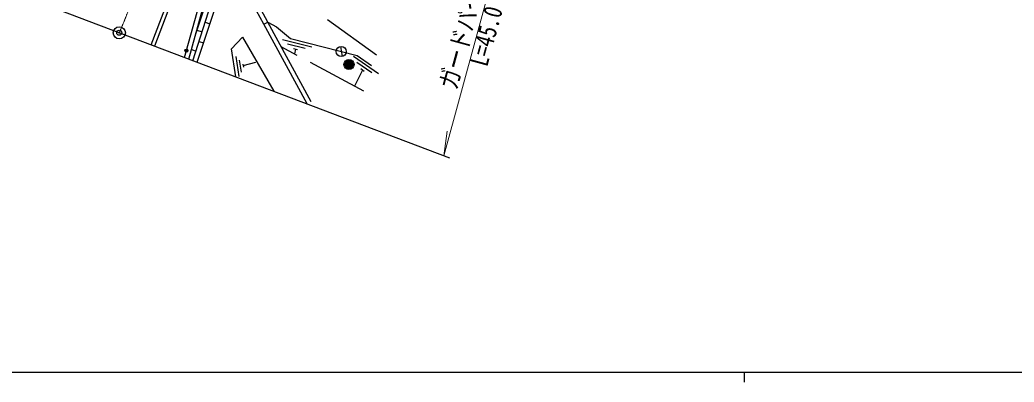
# Model space of a CAD drawing. Units: millimetres at full size, sheet at 1:1000; details may follow other scales. Extents: x 40000 to 680000, y 20000 to 380000.
# Drawn here: x 96134 to 194786, y 204000 to 239941 of the extents above; entities that cross this region are included whole.
import ezdxf
from ezdxf.enums import TextEntityAlignment as Align

# ---------------------------------------------------------------- set-up
doc = ezdxf.new("R2010")
doc.units = ezdxf.units.MM
doc.header["$LTSCALE"] = 1000
doc.header["$PDMODE"] = 32
doc.header["$PDSIZE"] = 500
doc.linetypes.add('CHAIN', pattern=[18.5, 12, -1.5, 3.5, -1.5])
doc.linetypes.add('DASHED', pattern=[7.5, 6, -1.5])
for name, color, linetype, lineweight in [('M-BGD', 7, 'Continuous', 25), ('M-BMK', 2, 'CHAIN', 13), ('M-BMK-OTRS', 5, 'Continuous', 25), ('M-BMK-SRVR', 3, 'Continuous', 25), ('M-STR-HTXT', 7, 'Continuous', 13), ('M-TTL-BAND', 7, 'Continuous', 25)]:
    doc.layers.add(name, color=color, linetype=linetype, lineweight=lineweight)
doc.layers.add('M-OTRS', color=6, linetype='Continuous')
doc.styles.add('ＭＳ ゴシック', font='')
doc.styles.get('ＭＳ ゴシック').set_extended_font_data('MS Gothic')

msp = doc.modelspace()

# ---------------------------------------------------------------- hatches: boundary and pattern name
at = {"layer": 'M-BGD'}
for points in [[(112624, 236742, -0.41421), (112519, 236927, -0.41421), (112704, 237031, -1)], [(128289, 235518, -1), (129289, 235518, -0.41421), (128789, 235018, -0.41421)]]:
    msp.add_hatch(color=256, dxfattribs=at).paths.add_polyline_path(points)

# ---------------------------------------------------------------- linework, layer by layer
at = {"layer": 'M-BGD', "linetype": 'DASHED'}
for p, q in [((120348, 239508), (118440, 243026)), ((120743, 239722), (118812, 243285)), ((130251, 232861), (122075, 237267))]:
    msp.add_line(p, q, dxfattribs=at)
at = {"layer": 'M-BGD'}
for p, q in [((113947, 239887), (114020, 239863)), ((113701, 238916), (114216, 238752)), ((114519, 239705), (114986, 239557)), ((120348, 239508), (120743, 239722)), ((124636, 231599), (120348, 239508)), ((125032, 231814), (120743, 239722)), ((113914, 237799), (114351, 237660)), ((125094, 237236), (122185, 237971)), ((113147, 236993), (113611, 236846)), ((124439, 237092), (122693, 237533)), ((123696, 236970), (123289, 237073)), ((123493, 237021), (123377, 236565)), ((127937, 237299), (128103, 236313)), ((117548, 236299), (117847, 234322)), ((117905, 235949), (118084, 234762)), ((131705, 234588), (129240, 236298)), ((118270, 235539), (118312, 235262)), ((118291, 235400), (119550, 235754)), ((130131, 234950), (129332, 233376)), ((131041, 234684), (129562, 235709)), ((130303, 234830), (129958, 235070))]:
    msp.add_line(p, q, dxfattribs=at)
for points in [[(113709, 235741), (116781, 244918), (119690, 255009), (121539, 260403), (122711, 263348), (125604, 269215), (126790, 271562), (131355, 276539), (133890, 279029), (134751, 279302)], [(112476, 236208), (115363, 246662), (117219, 252857), (118910, 258606), (120144, 262233), (121087, 264551), (122850, 268244), (125151, 272560), (129941, 277777)], [(112888, 236052), (115784, 246541), (117638, 252733), (119328, 258474), (120555, 262080), (121488, 264374), (123241, 268046), (125511, 272305), (130263, 277481)], [(113308, 235893), (116892, 247173), (118628, 252720), (120908, 260071), (122113, 263132), (123706, 266682), (126427, 271861), (130979, 276825)], [(113577, 238549), (115921, 245497), (120585, 260375), (122158, 264487), (124174, 268759), (125988, 272135), (130604, 277168)], [(112129, 244316), (109495, 237338), (109168, 237462), (111796, 244425)], [(120743, 239722), (121599, 239238), (122974, 238081), (129614, 236403), (131032, 235420)], [(117549, 234285), (117128, 237072), (118222, 238223), (121331, 232852)]]:
    msp.add_lwpolyline(points, dxfattribs=at)
at = {"layer": 'M-BGD', "linetype": 'DASHED'}
msp.add_lwpolyline([(131526, 236448), (118392, 245878), (122409, 251474), (120617, 252760), (124580, 258280), (123115, 259332), (130633, 269803), (141282, 262157)], dxfattribs=at)
at = {"layer": 'M-BGD'}
for centre, radius in [((112664, 236887), 150), ((128020, 236806), 500), ((128789, 235518), 500)]:
    msp.add_circle(centre, radius, dxfattribs=at)
at = {"layer": 'M-BMK'}
msp.add_arc((64783, 256728), 45000, 336.33224, 345.49426, dxfattribs=at)
at = {"layer": 'M-BMK-OTRS'}
msp.add_line((138806, 226229), (77745, 249371), dxfattribs=at)
at = {"layer": 'M-BMK-SRVR'}
msp.add_circle((105998, 238663), 600, dxfattribs=at)
at = {"layer": 'M-OTRS'}
msp.add_point((105998, 238663), dxfattribs=at)
at = {"layer": 'M-STR-HTXT'}
msp.add_line((138208, 226455), (138518, 228891), dxfattribs=at)
msp.add_lwpolyline([(149282, 256452), (147162, 254783), (146346, 253741), (145719, 252836), (144814, 250689), (138208, 226455)], dxfattribs=at)
at = {"layer": 'M-TTL-BAND'}
for p, q in [((40000, 205000), (579000, 205000)), ((168000, 205000), (168000, 204000))]:
    msp.add_line(p, q, dxfattribs=at)

# ---------------------------------------------------------------- texts
at = {"layer": 'M-STR-HTXT', "style": 'ＭＳ ゴシック', "width": 0.8}
msp.add_text('ガードパイプ', height=1833, rotation=74.751, dxfattribs=at).set_placement((141561, 238559), align=Align.BOTTOM_CENTER)
msp.add_text('L=45.0', height=1833, rotation=74.751, dxfattribs=at).set_placement((141511, 238572), align=Align.TOP_CENTER)

doc.saveas('drawing.dxf')
